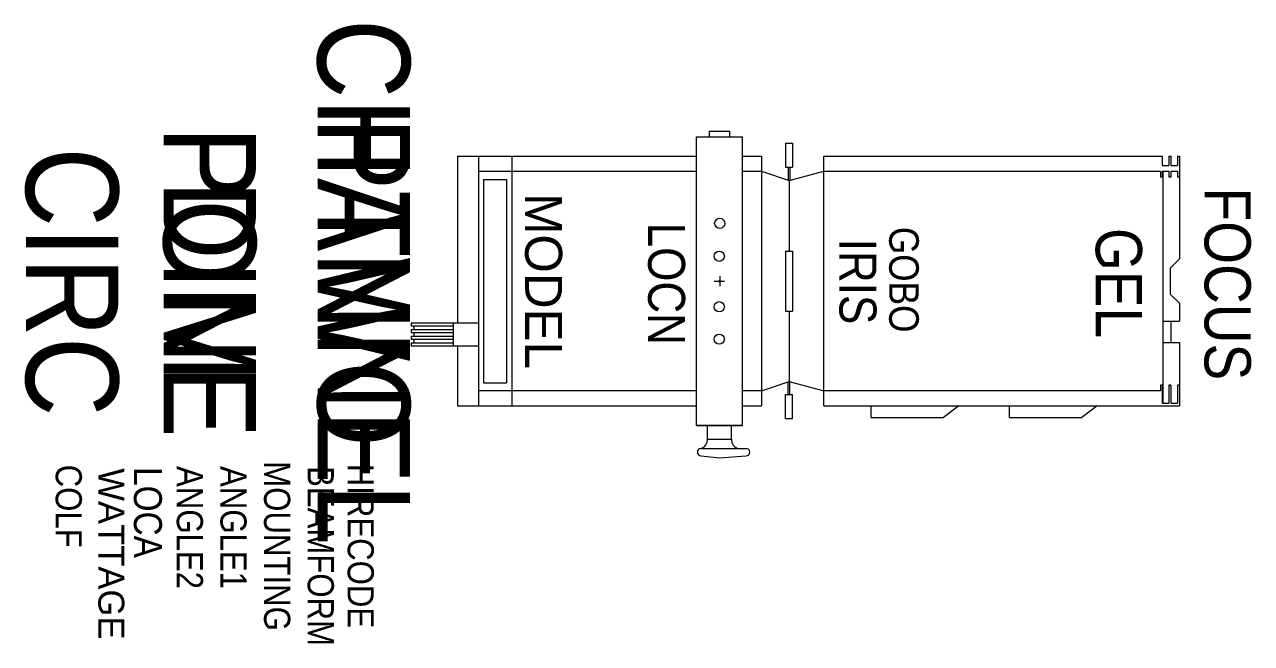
# Model space of a CAD drawing. Extents: x -1316 to 11, y -1513 to -844.
import ezdxf
from ezdxf.enums import TextEntityAlignment as Align

# ---------------------------------------------------------------- set-up
doc = ezdxf.new("R2010")
doc.units = 0
doc.header["$MEASUREMENT"] = 0
doc.header["$PDMODE"] = 3
doc.layers.get('0').update_dxf_attribs({"linetype": 'CONTINUOUS'})
for name, color, linetype in [('CHANNEL', 3, 'CONTINUOUS'), ('CIRC', 6, 'CONTINUOUS'), ('DIMMER', 4, 'CONTINUOUS'), ('FOCUS', 2, 'CONTINUOUS'), ('GEL', 1, 'CONTINUOUS'), ('LANTERNS', 4, 'CONTINUOUS'), ('LOCATION', 7, 'CONTINUOUS'), ('MODEL', 6, 'CONTINUOUS'), ('PATCH', 5, 'CONTINUOUS'), ('PATCH2', 5, 'CONTINUOUS')]:
    doc.layers.add(name, color=color, linetype=linetype)

msp = doc.modelspace()

# ---------------------------------------------------------------- linework, layer by layer
for p, q in [((-589.6, -1277), (-589.6, -965)), ((-589.6, -965), (-539.6, -965)), ((-575.9, -959), (-553.9, -959)), ((-575.9, -959), (-575.9, -965)), ((-553.9, -959), (-553.9, -965)), ((-539.6, -1277), (-539.6, -965)), ((-493.1, -971.8), (-485.6, -971.8)), ((-493.1, -971.8), (-493.1, -997.8)), ((-485.6, -971.8), (-485.6, -997.8)), ((-848.2, -986), (-589.6, -986)), ((-848.2, -986), (-848.2, -1166)), ((-825.3, -986), (-825.3, -1256)), ((-789.4, -986), (-789.4, -1256)), ((-789.4, -986), (-789.4, -1166)), ((-539.6, -986), (-519.4, -986)), ((-519.4, -986), (-519.4, -1256)), ((-451.9, -1256), (-451.9, -986)), ((-451.9, -986), (-86, -986)), ((-86, -986), (-86, -996)), ((-78.5, -986), (-78.5, -996)), ((-78.5, -986), (-76.6, -986)), ((-76.6, -986), (-76.6, -996)), ((-69.1, -986), (-69.1, -996)), ((-69.1, -986), (-67.2, -986)), ((-67.2, -986), (-67.2, -1097)), ((-825.3, -1002), (-589.6, -1002)), ((-539.6, -1002), (-519.4, -1002)), ((-519.4, -1002), (-489.4, -1012)), ((-493.1, -997.8), (-485.6, -997.8)), ((-490.4, -997.8), (-490.4, -1011.7)), ((-489.4, -1012), (-451.9, -1002)), ((-488.4, -997.8), (-488.4, -1011.7)), ((-451.9, -1002), (-87.5, -1002)), ((-87.5, -1002), (-87.5, -1008.5)), ((-86, -1008.5), (-87.5, -1008.5)), ((-86, -996), (-78.5, -996)), ((-86, -1002), (-78.5, -1002)), ((-86, -1002), (-86, -1008.5)), ((-85, -1002), (-85, -1253)), ((-78.5, -1002), (-78.5, -1008.5)), ((-76.6, -1008.5), (-78.5, -1008.5)), ((-76.6, -996), (-69.1, -996)), ((-76.6, -1002), (-69.1, -1002)), ((-76.6, -1002), (-76.6, -1008.5)), ((-69.1, -1002), (-69.1, -1008.5)), ((-67.2, -1008.5), (-69.1, -1008.5)), ((-819.9, -1011), (-819.9, -1231)), ((-819.9, -1011), (-794.9, -1011)), ((-794.9, -1011), (-794.9, -1231)), ((-489.4, -1012), (-489.4, -1088.5)), ((-493.1, -1088.5), (-493.1, -1153.5)), ((-493.1, -1088.5), (-485.6, -1088.5)), ((-485.6, -1088.5), (-485.6, -1153.5)), ((-67.2, -1097), (-77.2, -1107)), ((-77.2, -1107), (-77.2, -1135)), ((-570.4, -1121), (-559.4, -1121)), ((-564.4, -1115.6), (-564.4, -1126.5)), ((-77.2, -1135), (-67.2, -1145)), ((-493.1, -1153.5), (-485.6, -1153.5)), ((-489.4, -1153.5), (-489.4, -1229.5)), ((-67.2, -1145), (-67.2, -1164.4)), ((-898.2, -1166), (-825.3, -1166)), ((-898.2, -1166), (-898.2, -1169.2)), ((-852.6, -1166), (-852.6, -1191)), ((-825.3, -1166), (-825.3, -1166)), ((-789.4, -1166), (-789.4, -1256)), ((-85, -1164.4), (-67.2, -1164.4)), ((-76.6, -1164.4), (-76.6, -1187.5)), ((-898.2, -1169.2), (-852.6, -1169.2)), ((-898.2, -1173.2), (-852.6, -1173.2)), ((-898.2, -1173.2), (-898.2, -1176.5)), ((-898.2, -1176.5), (-852.6, -1176.5)), ((-898.2, -1180.5), (-852.6, -1180.5)), ((-898.2, -1180.5), (-898.2, -1183.7)), ((-895.2, -1169.2), (-895.2, -1173.2)), ((-895.2, -1176.5), (-895.2, -1180.5)), ((-898.2, -1183.7), (-852.6, -1183.7)), ((-898.2, -1187.7), (-852.6, -1187.7)), ((-898.2, -1187.7), (-898.2, -1191)), ((-898.2, -1191), (-825.3, -1191)), ((-895.2, -1183.7), (-895.2, -1187.7)), ((-848.2, -1191), (-848.2, -1256)), ((-85, -1187.5), (-67.2, -1187.5)), ((-67.2, -1187.5), (-67.2, -1256)), ((-819.9, -1231), (-794.9, -1231)), ((-519.4, -1239.5), (-489.4, -1229.5)), ((-490.4, -1243.7), (-490.4, -1229.9)), ((-489.4, -1229.5), (-451.9, -1239.5)), ((-488.4, -1243.7), (-488.4, -1229.8)), ((-86, -1233.5), (-87.5, -1233.5)), ((-87.5, -1233.5), (-87.5, -1239.5)), ((-86, -1233.5), (-86, -1253)), ((-76.6, -1233.5), (-78.5, -1233.5)), ((-78.5, -1233.5), (-78.5, -1253)), ((-76.6, -1233.5), (-76.6, -1253)), ((-67.2, -1233.5), (-69.1, -1233.5)), ((-69.1, -1233.5), (-69.1, -1253)), ((-589.6, -1239.5), (-825.3, -1239.5)), ((-519.4, -1239.5), (-539.6, -1239.5)), ((-493.1, -1243.7), (-485.6, -1243.7)), ((-493.1, -1269.7), (-493.1, -1243.7)), ((-485.6, -1269.7), (-485.6, -1243.7)), ((-87.5, -1239.5), (-451.9, -1239.5)), ((-848.2, -1256), (-589.6, -1256)), ((-539.6, -1256), (-519.4, -1256)), ((-451.9, -1256), (-67.2, -1256)), ((-400.6, -1268.5), (-400.6, -1256)), ((-305.6, -1256), (-322.5, -1268.5)), ((-251.1, -1268.5), (-251.1, -1256)), ((-156.1, -1256), (-172.9, -1268.5)), ((-86, -1253), (-78.5, -1253)), ((-76.6, -1253), (-69.1, -1253)), ((-493.1, -1269.7), (-485.6, -1269.7)), ((-400.6, -1268.5), (-322.5, -1268.5)), ((-251.1, -1268.5), (-172.9, -1268.5)), ((-539.6, -1277), (-589.6, -1277)), ((-589.6, -1277), (-539.6, -1277)), ((-577.6, -1292), (-577.6, -1277)), ((-551.6, -1292), (-551.6, -1277)), ((-577.6, -1292), (-551.6, -1292)), ((-584.6, -1302), (-535.8, -1302)), ((-584.6, -1310), (-564.6, -1312)), ((-564.6, -1312), (-535.8, -1310))]:
    msp.add_line(p, q)
for centre in [(-564.4, -1058.5), (-564.9, -1094.1), (-564.9, -1148.7), (-564.9, -1183.8)]:
    msp.add_circle(centre, 5.5)
for centre, radius, start, end in [((-587.8, -1292.3), 10.2, 288.0473, 1.9687), ((-541.6, -1292.5), 9.99, 177.3184, 252.6657), ((-584.6, -1306), 4, 90, 270), ((-535.8, -1306), 4, 270, 90)]:
    msp.add_arc(centre, radius, start, end)
at = {"layer": 'LANTERNS', "color": 0}
msp.add_point((-564.4, -1121), dxfattribs=at)

# ---------------------------------------------------------------- texts
at = {"layer": 'CHANNEL', "width": 0.89}
msp.add_attdef('CHANNEL', text='', height=100, rotation=270, dxfattribs=at).set_placement((-999.4, -1121.8), align=Align.CENTER)
at = {"layer": 'CIRC', "width": 0.89}
msp.add_attdef('CIRC', text='', height=100, rotation=270, dxfattribs=at).set_placement((-1314.9, -1121.8), align=Align.CENTER)
at = {"layer": 'DIMMER', "width": 0.89}
msp.add_attdef('DIM', text='', height=100, rotation=270, dxfattribs=at).set_placement((-1166, -1121), align=Align.CENTER)
at = {"layer": 'FOCUS', "color": 30, "width": 0.89}
msp.add_attdef('FOCUS', text='', height=50, rotation=270, dxfattribs=at).set_placement((-40, -1124), align=Align.CENTER)
at = {"layer": 'GEL', "width": 0.89}
for tag, height, p in [('GOBO', 32, (-381.1, -1119.4)), ('GEL', 50, (-157.7, -1123.1))]:
    msp.add_attdef(tag, text='', height=height, rotation=270, dxfattribs=at).set_placement(p, align=Align.CENTER)
at = {"layer": 'LANTERNS', "color": 30, "width": 0.89}
msp.add_attdef('IRIS', text='', height=40, rotation=270, dxfattribs=at).set_placement((-414.9, -1121.4), align=Align.MIDDLE)
at = {"layer": 'LANTERNS', "color": 0, "width": 0.89, "flags": 1}
for tag, p, s, height in [('COLF', (-1282.7, -1319.5), 'N', 28.3), ('LOCA', (-1198.1, -1322.1), '', 30.3), ('ANGLE2', (-1151.7, -1321), '38', 28.3), ('ANGLE1', (-1104.5, -1321), '20', 28.3), ('MOUNTING', (-1057.3, -1315.8), 'STANDARD HOOK CLAMP', 28.305), ('BEAMFORM', (-1010.1, -1321), 'C', 28.3), ('HIRECODE', (-966.9, -1318.5), '', 28.3)]:
    msp.add_attdef(tag, p, s, height=height, rotation=270, dxfattribs=at)
at = {"layer": 'LANTERNS', "color": 0, "flags": 1}
msp.add_attdef('WATTAGE', (-1236.5, -1323.4), '2000', height=28, rotation=270, dxfattribs=at)
at = {"layer": 'LOCATION', "width": 0.89}
msp.add_attdef('LOCN', text='', height=40, rotation=270, dxfattribs=at).set_placement((-641.9, -1123.9), align=Align.CENTER)
at = {"layer": 'MODEL'}
msp.add_attdef('MODEL', text='20/38', height=40, rotation=270, dxfattribs=at).set_placement((-774.9, -1121), align=Align.CENTER)
at = {"layer": 'PATCH', "width": 0.89}
msp.add_attdef('PONE', text='', height=100, rotation=270, dxfattribs=at).set_placement((-1166, -1121.8), align=Align.CENTER)
at = {"layer": 'PATCH2', "width": 0.89}
msp.add_attdef('PTWO', text='', height=100, rotation=270, dxfattribs=at).set_placement((-999.4, -1121.8), align=Align.CENTER)

doc.saveas('drawing.dxf')
